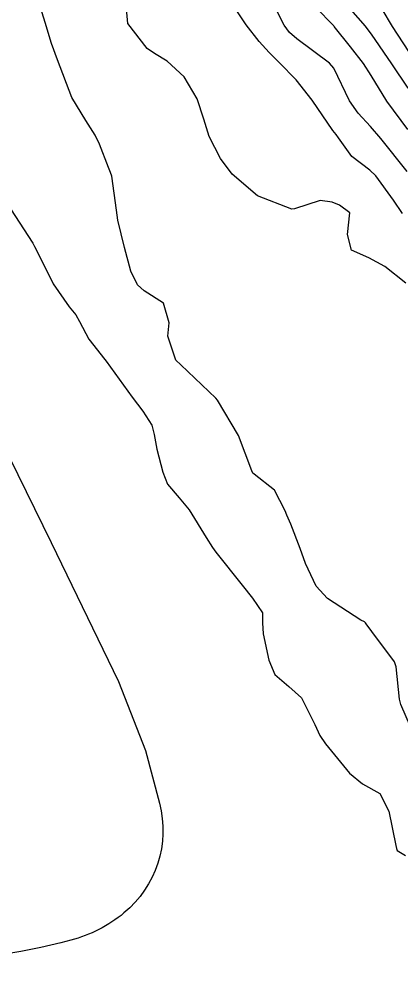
# Model space of a CAD drawing. Header units: metres. Extents: x 298520 to 308411, y 7433745 to 7450750.
# Drawn here: x 301182.8 to 301203.3, y 7442962.6 to 7443013.2 of the extents above; entities that cross this region are included whole.
import ezdxf

# ---------------------------------------------------------------- set-up
doc = ezdxf.new("R2010")
doc.units = ezdxf.units.M
doc.header["$LTSCALE"] = 10
doc.linetypes.add('DASHED', pattern=[0.75, 0.5, -0.25])
for name, color, linetype in [('Curvas de Nivel 1m', 11, 'Continuous'), ('Curvas de Nivel 5m', 15, 'Continuous'), ('Hidrografia', 140, 'Continuous'), ('Vias Secundárias', 230, 'DASHED')]:
    doc.layers.add(name, color=color, linetype=linetype)

msp = doc.modelspace()

# ---------------------------------------------------------------- linework, layer by layer
at = {"layer": 'Curvas de Nivel 1m', "flags": 128}
for points, elevation in [([(301203.385, 7443002.772), (301202.894, 7443003.493), (301201.95, 7443004.787), (301201.627, 7443005.094), (301200.663, 7443005.825), (301199.958, 7443006.815), (301199.832, 7443006.995), (301199.657, 7443007.222), (301198.547, 7443008.831), (301197.689, 7443009.926), (301196.775, 7443010.854), (301196.236, 7443011.39), (301195.714, 7443011.983), (301195.002, 7443012.877), (301193.742, 7443014.794)], 687), ([(301203.658, 7443007.261), (301202.534, 7443008.781), (301201.693, 7443010.151), (301201.289, 7443010.796), (301200.604, 7443011.699), (301199.723, 7443012.791), (301199.697, 7443012.82), (301197.743, 7443014.84)], 689), ([(301203.71, 7443011.45), (301202.836, 7443012.779), (301201.742, 7443014.662)], 691), ([(301203.557, 7442999.035), (301202.427, 7442999.925), (301201.577, 7443000.394), (301200.656, 7443000.804), (301200.427, 7443001.643), (301200.565, 7443002.806), (301200.015, 7443003.222), (301199.611, 7443003.379), (301198.965, 7443003.474), (301197.606, 7443003.014), (301197.454, 7443002.994), (301195.616, 7443003.712), (301194.256, 7443004.884), (301193.641, 7443005.722), (301193.029, 7443006.896), (301192.737, 7443007.824), (301192.392, 7443008.903), (301191.691, 7443010.092), (301190.79, 7443010.924), (301190.103, 7443011.331), (301189.71, 7443011.607), (301188.676, 7443012.95), (301188.571, 7443014.121)], 686), ([(301203.627, 7443005.027), (301202.212, 7443006.784), (301201.659, 7443007.426), (301201.01, 7443008.143), (301200.546, 7443008.807), (301199.699, 7443010.551), (301199.478, 7443010.822), (301197.716, 7443012.129), (301197.337, 7443012.464), (301197.047, 7443012.85), (301196.598, 7443013.723)], 688)]:
    msp.add_lwpolyline(points, dxfattribs=dict(at, elevation=elevation))
at = {"layer": 'Curvas de Nivel 5m', "flags": 128}
for points, elevation in [([(301204.039, 7442974.762), (301203.29, 7442976.478), (301203.229, 7442976.707), (301203.219, 7442976.771), (301203.045, 7442978.509), (301202.945, 7442978.776), (301201.736, 7442980.395), (301201.436, 7442980.799), (301201.398, 7442980.854), (301201.344, 7442980.903), (301201.142, 7442981.005), (301199.356, 7442982.165), (301198.759, 7442982.826), (301198.186, 7442984.027), (301197.903, 7442984.835), (301197.406, 7442986.14), (301197.188, 7442986.621), (301197.097, 7442986.845), (301196.524, 7442987.954), (301195.432, 7442988.813), (301195.376, 7442988.871), (301195.312, 7442988.994), (301194.597, 7442990.879), (301193.482, 7442992.774), (301193.38, 7442992.891), (301191.509, 7442994.67), (301191.24, 7442994.914), (301190.813, 7442996.208), (301190.894, 7442996.92), (301190.582, 7442997.963), (301189.55, 7442998.622), (301189.188, 7442998.944), (301188.835, 7442999.676), (301188.489, 7443000.951), (301188.146, 7443002.406), (301188.074, 7443002.955), (301187.827, 7443004.761), (301187.751, 7443004.959), (301187.636, 7443005.225), (301187.159, 7443006.478), (301186.924, 7443006.971), (301186.43, 7443007.748), (301185.673, 7443008.98), (301184.909, 7443010.992), (301184.595, 7443011.88), (301184.252, 7443013.002), (301183.747, 7443014.624)], 685), ([(301203.684, 7443009.484), (301202.807, 7443010.779), (301201.719, 7443012.367), (301201.537, 7443012.609), (301201.394, 7443012.795), (301200.616, 7443013.691)], 690), ([(301182.387, 7443003.022), (301183.585, 7443001.189), (301183.687, 7443001.009), (301183.781, 7443000.806), (301184.684, 7442998.999), (301185.541, 7442997.77), (301185.898, 7442997.346), (301186.083, 7442996.982), (301186.59, 7442996.041), (301187.438, 7442994.961), (301187.512, 7442994.871), (301188.915, 7442992.946), (301189.475, 7442992.194), (301189.966, 7442991.431), (301190.088, 7442990.931), (301190.225, 7442990.155), (301190.541, 7442988.923), (301190.795, 7442988.288), (301191.419, 7442987.551), (301191.961, 7442986.905), (301192.87, 7442985.423), (301193.201, 7442984.892), (301193.389, 7442984.642), (301194.804, 7442982.876), (301195.356, 7442982.18), (301195.885, 7442981.399), (301195.892, 7442980.862), (301195.919, 7442980.276), (301196.22, 7442978.856), (301196.537, 7442978.083), (301197.299, 7442977.451), (301197.965, 7442976.833), (301198.683, 7442975.421), (301198.96, 7442974.823), (301199.266, 7442974.382), (301200.535, 7442972.807), (301201.237, 7442972.238), (301202.166, 7442971.719), (301202.655, 7442970.779), (301203.028, 7442968.94), (301203.057, 7442968.772), (301203.096, 7442968.675), (301203.191, 7442968.608), (301203.546, 7442968.409)], 685)]:
    msp.add_lwpolyline(points, dxfattribs=dict(at, elevation=elevation))
at = {"layer": 'Hidrografia'}
msp.add_lwpolyline([(301162.527, 7442999.572), (301164.15, 7443000.668, -0.104587), (301170.06, 7443003.068, 0.007671), (301171.451, 7443003.34, -0.180906), (301173.667, 7443003.005, -0.161177), (301177.199, 7442999.163, 0.04946), (301180.564, 7442993.319), (301184.567, 7442985.166), (301188.18, 7442977.717), (301189.63, 7442974.018), (301190.368, 7442971.196, -0.29208), (301188.47, 7442965.322, -0.108907), (301185.621, 7442963.864, -0.057982), (301176.964, 7442962.642, -0.114232), (301169.207, 7442964.24, -0.226602), (301166.163, 7442967.895, 0.001748), (301161.745, 7442985.029, 0.003011), (301159.517, 7442993.343, -0.198287), (301160.044, 7442997.585, -0.19275)], format="xyb", close=True, dxfattribs=at)
at = {"layer": 'Vias Secundárias'}
msp.add_lwpolyline([(301465.55, 7442973.319, 0), (301478.59, 7442967.28, -0.011668)], format="xyb", dxfattribs=at)

doc.saveas('drawing.dxf')
